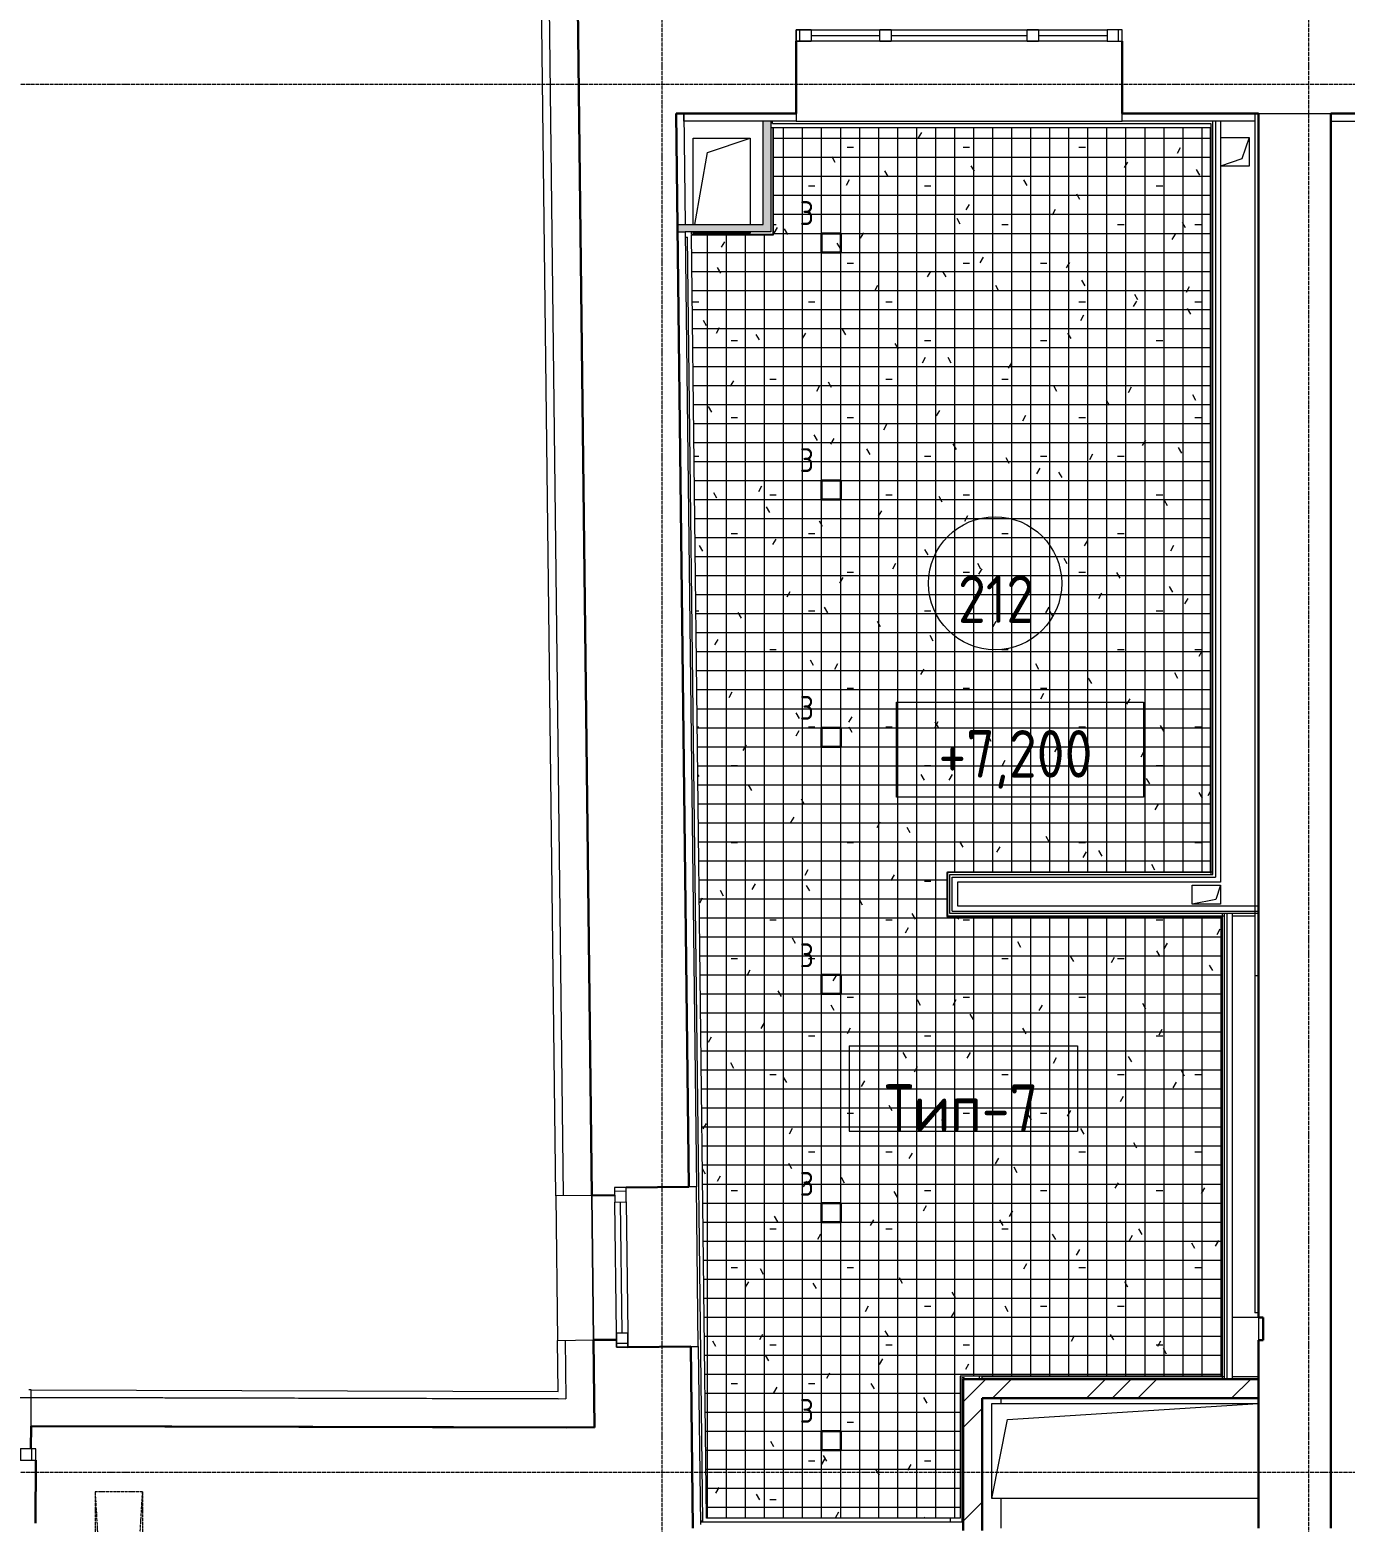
# Model space of a CAD drawing. Header units: millimetres. Extents: x -10474 to 67905, y -3824 to 44223.
# Drawn here: x 35125 to 42040, y 12683 to 20531 of the extents above; entities that cross this region are included whole.
import ezdxf

# ---------------------------------------------------------------- set-up
doc = ezdxf.new("R2010")
doc.units = ezdxf.units.MM
doc.linetypes.add('ADSK_Линия сетки', pattern=[25, 20, -2.5, 0, -2.5])
doc.linetypes.add('ADSK_Штрихпунктирная 2 точки_ш15 п1_5 п1_5 п1_5', pattern=[19.5, 15, -1.5, 0, -1.5, 0, -1.5])
for name, color, linetype, lineweight in [('_ Окна', 7, 'Continuous', 9), ('Аннотация', 7, 'Continuous', 20), ('Марки', 7, 'Continuous', 20), ('Марки помещений', 7, 'Continuous', 20), ('Обобщенные модели', 7, 'Continuous', 18), ('Окна', 7, 'Continuous', 9), ('Оси', 7, 'Continuous', 9), ('Отметки', 7, 'Continuous', 9), ('Перекрытие', 7, 'Continuous', 18), ('Потолки', 7, 'Continuous', 9), ('Потолки штриховка', 7, 'Continuous', 9), ('Стены внутренние', 7, 'Continuous', 18), ('Стены наружные', 7, 'Continuous', 18), ('Стены несущие', 7, 'Continuous', 30), ('Стены отделка', 7, 'Continuous', 30), ('Стены штриховка', 7, 'Continuous', 9)]:
    doc.layers.add(name, color=color, linetype=linetype, lineweight=lineweight)
doc.layers.add('Линии', color=7, linetype='Continuous', lineweight=9, true_color=0x00a600)
doc.styles.add('GOST Common_1', font='GOST_Common.ttf', dxfattribs={"width": 0.9, "height": 250})
doc.styles.add('GOST Common_2', font='GOST_Common.ttf', dxfattribs={"width": 0.9, "height": 250})
doc.styles.add('GOST Common_4', font='GOST_Common.ttf', dxfattribs={"width": 0.9, "height": 125})
doc.styles.add('GOST Common_B', font='', dxfattribs={"width": 0.9, "height": 250})
doc.styles.get('GOST Common_B').set_extended_font_data('GOST Common', bold=True)
pattern_1 = [(45, (0, 0), (-381.661, 381.661), []), (45, (134.94, 0), (0, 763.322), []), (45, (-134.94, 0), (0, 763.322), [])]

# ---------------------------------------------------------------- blocks, each defined once
blk = doc.blocks.new('GM_Отверстие прямоугольное _в плите_ - Отверстие-1400855-План потолков 2-го этажа')
at = {"layer": 'Обобщенные модели'}
for p, q in [((-75, -75), (-75, 75)), ((-75, 75), (75, 75)), ((-75, -75), (-37.5, 37.5)), ((-37.5, 37.5), (75, 75)), ((75, -75), (-75, -75))]:
    blk.add_line(p, q, dxfattribs=at)
blk = doc.blocks.new('GM_Отверстие прямоугольное _в плите_ - Отверстие-1433033-План потолков 2-го этажа')
at = {"layer": 'Обобщенные модели'}
for p, q in [((-75, -50), (-75, 50)), ((-75, 50), (75, 50)), ((-75, -50), (-50, 25)), ((-50, 25), (75, 50)), ((75, 50), (75, -50)), ((75, -50), (-75, -50))]:
    blk.add_line(p, q, dxfattribs=at)
blk = doc.blocks.new('GM_Отверстие прямоугольное _в плите_ - Отверстие-1433034-План потолков 2-го этажа')
at = {"layer": 'Обобщенные модели'}
for p, q in [((-150, -203), (-150, 250)), ((-150, 250), (150, 250)), ((-75, 175), (150, 250)), ((150, 250), (150, -203)), ((-141.7, -203), (-75, 175)), ((-150, -250), (-150, -243)), ((-150, -250), (-148.8, -243)), ((150, -250), (-150, -250)), ((150, -243), (150, -250))]:
    blk.add_line(p, q, dxfattribs=at)
blk = doc.blocks.new('окно трехпол с фрамугой - 1675-2150_h___нов_ ок16_-2190417-План потолков 2-го этажа')
at = {"layer": '_ Окна', "lineweight": 18}
for p, q in [((-857.5, 100), (-857.5, 160)), ((-857.5, 160), (-777.5, 160)), ((-777.5, 160), (-777.5, 100)), ((-417.5, 100), (-417.5, 160)), ((-417.5, 160), (-357.5, 160)), ((-357.5, 160), (-357.5, 100)), ((357.5, 100), (357.5, 160)), ((357.5, 160), (417.5, 160)), ((417.5, 160), (417.5, 100)), ((777.5, 160), (777.5, 100)), ((857.5, 160), (777.5, 160)), ((857.5, 100), (857.5, 160)), ((-777.5, 100), (-857.5, 100)), ((-357.5, 100), (-417.5, 100)), ((417.5, 100), (357.5, 100)), ((777.5, 100), (857.5, 100))]:
    blk.add_line(p, q, dxfattribs=at)
at = {"layer": '_ Окна'}
for p, q in [((-837.5, 100), (-837.5, 160)), ((837.5, 100), (837.5, 160)), ((-777.5, 130), (-417.5, 130)), ((-357.5, 130), (357.5, 130)), ((417.5, 130), (777.5, 130))]:
    blk.add_line(p, q, dxfattribs=at)
at = {"layer": 'Окна'}
for p, q in [((-857.5, 160), (-857.5, 100)), ((-777.5, 160), (-857.5, 160)), ((-777.5, 160), (-417.5, 160)), ((-357.5, 160), (-417.5, 160)), ((-357.5, 160), (357.5, 160)), ((417.5, 160), (357.5, 160)), ((417.5, 160), (777.5, 160)), ((857.5, 160), (777.5, 160)), ((857.5, 100), (857.5, 160)), ((-857.5, 100), (-777.5, 100)), ((-417.5, 100), (-777.5, 100)), ((-417.5, 100), (-357.5, 100)), ((357.5, 100), (-357.5, 100)), ((357.5, 100), (417.5, 100)), ((777.5, 100), (417.5, 100)), ((777.5, 100), (857.5, 100))]:
    blk.add_line(p, q, dxfattribs=at)
blk = doc.blocks.new('окна_rehau_однопольное_фрамуга_сверху - 800х2240 _нов_ ОК-3_-4264304-План потолков 2-го этажа')
at = {"layer": '_ Окна', "lineweight": 18}
for p, q in [((-420, 75), (-420, 135)), ((-420, 135), (-344, 135)), ((-344, 135), (-344, 75)), ((344, 135), (344, 75)), ((420, 135), (344, 135)), ((420, 75), (420, 135)), ((-344, 75), (-420, 75)), ((344, 75), (420, 75))]:
    blk.add_line(p, q, dxfattribs=at)
at = {"layer": '_ Окна'}
for p, q in [((-400, 75), (-400, 135)), ((-344, 105), (344, 105)), ((400, 75), (400, 135))]:
    blk.add_line(p, q, dxfattribs=at)
at = {"layer": 'Окна'}
for p, q in [((-420, 135), (-420, 75)), ((-344, 135), (-420, 135)), ((-344, 135), (344, 135)), ((420, 135), (344, 135)), ((420, 75), (420, 135)), ((-420, 75), (-344, 75)), ((344, 75), (-344, 75)), ((344, 75), (420, 75))]:
    blk.add_line(p, q, dxfattribs=at)
blk = doc.blocks.new('окно трехпол с фрамугой - 1800 и 1820х2300_h___нов_ ок15-6273869-План потолков 2-го этажа')
at = {"layer": '_ Окна', "lineweight": 18}
for p, q in [((-910, 75), (-910, 135)), ((-910, 135), (-830, 135)), ((-830, 135), (-830, 75)), ((-470, 75), (-470, 135)), ((-470, 135), (-410, 135)), ((-410, 135), (-410, 75)), ((410, 75), (410, 135)), ((410, 135), (470, 135)), ((470, 135), (470, 75)), ((830, 135), (830, 75)), ((910, 135), (830, 135)), ((910, 75), (910, 135)), ((-830, 75), (-910, 75)), ((-410, 75), (-470, 75)), ((470, 75), (410, 75)), ((830, 75), (910, 75))]:
    blk.add_line(p, q, dxfattribs=at)
at = {"layer": '_ Окна'}
for p, q in [((-890, 75), (-890, 135)), ((-830, 105), (-470, 105)), ((-410, 105), (410, 105)), ((470, 105), (830, 105)), ((890, 75), (890, 135))]:
    blk.add_line(p, q, dxfattribs=at)
at = {"layer": 'Окна'}
for p, q in [((-910, 135), (-910, 75)), ((-830, 135), (-910, 135)), ((-830, 135), (-470, 135)), ((-410, 135), (-470, 135)), ((-410, 135), (410, 135)), ((470, 135), (410, 135)), ((470, 135), (830, 135)), ((910, 135), (830, 135)), ((910, 75), (910, 135)), ((-910, 75), (-830, 75)), ((-470, 75), (-830, 75)), ((-470, 75), (-410, 75)), ((410, 75), (-410, 75)), ((410, 75), (470, 75)), ((830, 75), (470, 75)), ((830, 75), (910, 75))]:
    blk.add_line(p, q, dxfattribs=at)
blk = doc.blocks.new('GM_Отверстие прямоугольное _в плите_ - Отверстие-3275469-План потолков 2-го этажа')
at = {"layer": 'Обобщенные модели'}
for p, q in [((-700, -250), (-700, 250)), ((-700, 250), (700, 250)), ((-700, -250), (-700, 250)), ((-700, 250), (700, 250)), ((-616.7, 166.7), (700, 250)), ((700, 250), (700, -250)), ((700, 250), (700, -250)), ((-700, -250), (-616.7, 166.7)), ((700, -250), (-700, -250)), ((700, -250), (-700, -250))]:
    blk.add_line(p, q, dxfattribs=at)
blk = doc.blocks.new('ADSK_Марка_Помещение_ОдноЗначение - Номер-159740-План потолков 2-го этажа')
at = {"layer": 'Марки помещений'}
blk.add_circle((0, 0), 3.5, dxfattribs=at)
blk = doc.blocks.new('ADSK_Марка_Потолок - ADSK_Марка и Смещение от уровня-155896-План потолков 2-го этажа')
at = {"layer": 'Марки'}
for p, q in [((-6, 4.5), (-6, 0)), ((-6, 4.5), (6, 4.5)), ((6, 4.5), (6, 0)), ((-6, 0), (6, 0))]:
    blk.add_line(p, q, dxfattribs=at)
blk = doc.blocks.new('Высотные отметки - Рамка-12095-План потолков 2-го этажа')
at = {"layer": 'Аннотация'}
for p, q in [((-6.5, 0), (-6.5, 5)), ((-6.5, 5), (6.5, 5)), ((6.5, 5), (6.5, 0)), ((6.5, 0), (-6.5, 0))]:
    blk.add_line(p, q, dxfattribs=at)

msp = doc.modelspace()

# ---------------------------------------------------------------- hatches: boundary and pattern name
at = {"layer": 'Потолки штриховка', "lineweight": 18}
h = msp.add_hatch(dxfattribs=at)
h.set_pattern_fill('FP_32', color=256, style=0, pattern_type=2)
h.set_pattern_definition([(0, (0, 0), (812.8, 203.2), [33.528, -576.072, 33.528, -576.072, -3251.2]), (0, (0, 0), (812.8, 203.2), [-1219.2, 33.528, -1185.672, 33.528, -576.072, -1422.4]), (0, (0, 0), (812.8, 203.2), [-3048, 33.528, -372.872, 33.528, -982.472]), (120, (304.8, 101.6), (-582.3764, 602.30545), [33.528, -576.072, 33.528, -576.072, -3251.2]), (120, (304.8, 101.6), (-582.3764, 602.30545), [-1219.2, 33.528, -1185.672, 33.528, -576.072, -1422.4]), (120, (304.8, 101.6), (-582.3764, 602.30545), [-3048, 33.528, -372.872, 33.528, -982.472]), (240, (406.4, 508), (-230.4236, -805.50545), [33.528, -576.072, 33.528, -576.072, -3251.2]), (240, (406.4, 508), (-230.4236, -805.50545), [-1219.2, 33.528, -1185.672, 33.528, -576.072, -1422.4]), (240, (406.4, 508), (-230.4236, -805.50545), [-3048, 33.528, -372.872, 33.528, -982.472])])
h.paths.add_polyline_path([(38682.91, 12703.656), (40016.713, 12703.656), (40016.713, 13450.174), (41393, 13450.174), (41393, 15868.581), (39945, 15868.581), (39945, 16098.581), (41330, 16098.581), (41330, 20018.318), (39035, 20018.318), (39035, 19453.327), (38603.393, 19453.327), (38680.136, 12939.108)])
h = msp.add_hatch(dxfattribs=at)
h.set_pattern_fill('FP_33', color=256, style=0, pattern_type=2)
h.set_pattern_definition([(90, (39987.61, 16360.99), (100, -6e-15), []), (0, (39987.61, 16360.99), (0, -100), [])])
h.paths.add_polyline_path([(38682.91, 12703.656), (40016.713, 12703.656), (40016.713, 13450.174), (41393, 13450.174), (41393, 15868.581), (39945, 15868.581), (39945, 16098.581), (41330, 16098.581), (41330, 20018.318), (39035, 20018.318), (39035, 19453.327), (38603.393, 19453.327), (38680.136, 12939.108)])
at = {"layer": 'Стены внутренние'}
for points in [[(39020, 19468.327), (39020, 20051.318), (38980, 20051.318), (38980, 19468.327)], [(38589.36, 19468.327), (38980, 19468.327), (38980, 19508.327), (38529.74, 19508.327), (38530.766, 19468.327), (38570.214, 19468.327)]]:
    msp.add_hatch(color=256, dxfattribs=at).paths.add_polyline_path(points)
at = {"layer": 'Стены внутренние', "lineweight": 9}
h = msp.add_hatch(dxfattribs=at)
h.set_pattern_fill('FP_1', color=256, style=0, pattern_type=2)
h.set_pattern_definition(pattern_1)
h.paths.add_polyline_path([(40031.713, 12641.747), (40050.95, 12641.914), (40071.713, 12650.656), (40131.713, 12650.656), (40131.713, 13435.174), (40031.713, 13435.174), (40031.713, 12641.914)])
h = msp.add_hatch(dxfattribs=at)
h.set_pattern_fill('FP_1', color=256, style=0, pattern_type=2)
h.set_pattern_definition(pattern_1)
h.paths.add_polyline_path([(40432.063, 13335.174), (41585, 13335.174), (41585, 13435.174), (40131.713, 13435.174), (40131.713, 13335.174), (40425.091, 13335.174)])

# ---------------------------------------------------------------- linework, layer by layer
at = {"layer": 'Линии', "color": 5, "lineweight": 30, "true_color": 0x0000ff}
for p, q in [((39287.615, 19360.987), (39287.615, 19460.987)), ((39287.615, 19460.987), (39387.615, 19460.987)), ((39387.615, 19360.987), (39387.615, 19460.987)), ((39387.615, 19360.987), (39287.615, 19360.987)), ((39287.615, 18060.987), (39287.615, 18160.987)), ((39287.615, 18160.987), (39387.615, 18160.987)), ((39387.615, 18060.987), (39387.615, 18160.987)), ((39387.615, 18060.987), (39287.615, 18060.987)), ((39287.615, 16760.987), (39287.615, 16860.987)), ((39287.615, 16860.987), (39387.615, 16860.987)), ((39387.615, 16760.987), (39387.615, 16860.987)), ((39387.615, 16760.987), (39287.615, 16760.987)), ((39287.615, 14260.987), (39287.615, 14360.987)), ((39287.615, 14360.987), (39387.615, 14360.987)), ((39387.615, 14260.987), (39387.615, 14360.987)), ((39387.615, 14260.987), (39287.615, 14260.987))]:
    msp.add_line(p, q, dxfattribs=at)
at = {"layer": 'Линии', "color": 1, "lineweight": 30, "true_color": 0xff0000}
for p, q in [((39287.615, 15460.987), (39287.615, 15560.987)), ((39287.615, 15560.987), (39387.615, 15560.987)), ((39387.615, 15460.987), (39387.615, 15560.987)), ((39387.615, 15460.987), (39287.615, 15460.987)), ((39287.615, 13060.987), (39287.615, 13160.987)), ((39287.615, 13160.987), (39387.615, 13160.987)), ((39387.615, 13060.987), (39387.615, 13160.987)), ((39387.615, 13060.987), (39287.615, 13060.987))]:
    msp.add_line(p, q, dxfattribs=at)
at = {"layer": 'Линии', "color": 7, "linetype": 'ADSK_Штрихпунктирная 2 точки_ш15 п1_5 п1_5 п1_5'}
for p, q in [((35467.669, 12841.894), (35467.669, 8632.642)), ((35717.669, 12841.894), (35467.669, 12841.894)), ((35467.669, 12841.894), (35717.669, 8701.894)), ((35467.669, 8701.894), (35717.669, 12841.894)), ((35717.669, 12841.894), (35717.669, 8632.642))]:
    msp.add_line(p, q, dxfattribs=at)
at = {"layer": 'Оси', "linetype": 'ADSK_Линия сетки'}
for p, q in [((41849.565, -3024.361), (41849.565, 21114.536)), ((38449.565, -3024.361), (38449.565, 20770.35)), ((-9674.401, 20245), (56004.853, 20245)), ((-9674.401, 12945), (56004.853, 12945))]:
    msp.add_line(p, q, dxfattribs=at)
at = {"layer": 'Перекрытие'}
for p, q in [((41585, 13758.96), (41445, 13758.96)), ((40116.713, 13435.174), (40116.713, 13450.174)), ((39963.544, 12703.656), (39963.544, 12682.656))]:
    msp.add_line(p, q, dxfattribs=at)
at = {"layer": 'Потолки'}
for p, q in [((39035, 19453.327), (39035, 20018.318)), ((39035, 20018.318), (41330, 20018.318)), ((41330, 20018.318), (41330, 16098.581)), ((38682.91, 12703.656), (38603.393, 19453.327)), ((38603.393, 19453.327), (39035, 19453.327)), ((41330, 16098.581), (39945, 16098.581)), ((39945, 16098.581), (39945, 15868.581)), ((39945, 15868.581), (41393, 15868.581)), ((41393, 13450.174), (40016.713, 13450.174)), ((40016.713, 13450.174), (40016.713, 12703.656)), ((40016.713, 12703.656), (38682.91, 12703.656))]:
    msp.add_line(p, q, dxfattribs=at)
at = {"layer": 'Стены внутренние'}
for p, q in [((39153.222, 20051.318), (40868.222, 20051.318)), ((38639.264, 13607.148), (38629.369, 14447.09)), ((38079.878, 14400.614), (38088.831, 13640.666)), ((41585, 13758.96), (41585, 13638.96)), ((40231.713, 13306.46), (40231.713, 13335.174)), ((40231.713, 12650.656), (40231.713, 12806.46))]:
    msp.add_line(p, q, dxfattribs=at)
at = {"layer": 'Стены наружные'}
for p, q in [((39020, 20018.318), (39032, 20018.318)), ((39029, 20039.318), (39029, 20051.318)), ((39029, 20039.318), (41333, 20039.318)), ((39032, 19456.327), (39032, 20018.318)), ((41333, 20039.318), (41333, 16088.581)), ((38603.217, 19456.327), (38603.217, 19468.327)), ((38570.534, 19441.247), (38582.533, 19441.389)), ((38662.102, 12687.227), (38582.533, 19441.389)), ((38603.217, 19456.327), (39032, 19456.327)), ((41345, 16100.581), (39949, 16100.581)), ((39949, 16100.581), (39949, 15871.581)), ((39949, 15871.581), (41405, 15871.581)), ((41393, 15883.581), (41393, 13435.174)), ((41445, 15871.581), (41565, 15871.581)), ((37889.891, 14398.375), (37898.844, 13638.428)), ((38088.831, 13640.666), (38079.878, 14400.614)), ((40024.213, 13442.674), (40024.213, 12682.656)), ((40024.213, 13442.674), (40036.213, 13442.674)), ((40036.213, 13435.174), (40036.213, 13442.674)), ((41405, 13447.174), (40131.713, 13447.174)), ((40131.713, 13435.174), (40131.713, 13447.174)), ((41585, 13447.174), (41445, 13447.174)), ((35131.416, 13377.859), (35119.121, 13377.891)), ((33356.317, 13342.532), (35131.311, 13337.859)), ((38662.102, 12687.227), (38650.103, 12687.086)), ((40024.213, 12682.656), (38650.155, 12682.656))]:
    msp.add_line(p, q, dxfattribs=at)
at = {"layer": 'Стены несущие'}
for p, q in [((38079.878, 14400.614), (38006.24, 20651.318)), ((39153.222, 20471.318), (39153.222, 20091.318)), ((40868.222, 20091.318), (40868.222, 20471.318)), ((38522.872, 20091.318), (39153.222, 20091.318)), ((38589.371, 14446.619), (38522.872, 20091.318)), ((40868.222, 20091.318), (41585, 20091.318)), ((41585, 13758.96), (41585, 20091.318)), ((41965, 20091.318), (41965, 12650.656)), ((41965, 20091.318), (45941.854, 20091.318)), ((38199.398, 14442.024), (38199.387, 14443.024)), ((38589.371, 14446.619), (38259.394, 14442.731)), ((38199.87, 14402.027), (38079.878, 14400.614)), ((41608.816, 13758.96), (41585, 13758.96)), ((41608.816, 13638.96), (41608.816, 13758.96)), ((38088.831, 13640.666), (38208.822, 13642.08)), ((38094.257, 13180.058), (38088.831, 13640.666)), ((38269.289, 13602.789), (38599.266, 13606.677)), ((38610.529, 12650.656), (38599.266, 13606.677)), ((41585, 12650.656), (41585, 13638.96)), ((41585, 13638.96), (41608.816, 13638.96)), ((40031.713, 12638.96), (40031.713, 13435.174)), ((40031.713, 13435.174), (41585, 13435.174)), ((40131.713, 13335.174), (40131.713, 12638.96)), ((41585, 13335.174), (40131.713, 13335.174)), ((35130.6, 13067.86), (35130.916, 13187.859)), ((35130.916, 13187.859), (38094.257, 13180.058)), ((37944.242, 13180.453), (35130.916, 13187.859)), ((35154.573, 12677.795), (35155.442, 13007.794))]:
    msp.add_line(p, q, dxfattribs=at)
at = {"layer": 'Стены отделка', "lineweight": 9}
for p, q in [((37889.891, 14398.375), (37814.224, 20821.318)), ((38522.872, 20091.318), (38562.87, 20091.789)), ((38562.87, 20091.789), (38569.743, 19508.327)), ((38562.875, 20051.318), (38562.875, 20091.318)), ((39153.222, 20051.318), (38562.875, 20051.318)), ((38980, 19508.327), (38980, 20051.318)), ((39020, 20051.318), (39020, 19468.327)), ((39153.222, 20091.318), (39153.222, 20051.318)), ((40868.222, 20051.318), (40868.222, 20091.318)), ((41565, 20051.318), (40868.222, 20051.318)), ((41345, 16088.581), (41345, 20051.318)), ((41385, 20051.318), (41385, 16048.581)), ((41565, 20091.318), (41565, 13783.125)), ((41965, 20051.318), (42913.22, 20051.318)), ((38569.743, 19508.327), (38980, 19508.327)), ((38570.214, 19468.327), (38629.369, 14447.09)), ((39020, 19468.327), (38570.214, 19468.327)), ((39961, 16088.581), (41345, 16088.581)), ((39961, 15883.581), (39961, 16088.581)), ((41385, 16048.581), (40001, 16048.581)), ((40001, 16048.581), (40001, 15923.581)), ((41585, 15883.581), (39961, 15883.581)), ((40001, 15923.581), (41585, 15923.581)), ((41405, 13435.174), (41405, 15883.581)), ((41445, 15883.581), (41445, 13435.174)), ((41565, 15558.581), (41585, 15558.581)), ((38629.369, 14447.09), (38589.371, 14446.619)), ((38079.878, 14400.614), (37889.891, 14398.375)), ((37929.888, 14398.847), (37929.877, 14399.846)), ((41585, 13783.125), (41565, 13783.125)), ((37898.844, 13638.428), (38088.831, 13640.666)), ((37901.999, 13370.565), (37898.844, 13638.428)), ((38088.831, 13640.666), (38094.257, 13180.058)), ((38599.266, 13606.677), (38639.264, 13607.148)), ((38639.264, 13607.148), (38650.291, 12671.128)), ((35131.311, 13337.859), (35131.416, 13377.859)), ((35131.416, 13377.859), (37901.999, 13370.565)), ((35130.916, 13187.859), (35131.311, 13337.859)), ((37902.471, 13330.563), (35131.311, 13337.859)), ((35131.311, 13337.859), (37942.475, 13330.458)), ((37902.478, 13329.987), (37902.471, 13330.563)), ((37942.475, 13330.458), (37902.478, 13329.987)), ((38094.257, 13180.058), (37944.242, 13180.453))]:
    msp.add_line(p, q, dxfattribs=at)
at = {"layer": 'Стены штриховка'}
for p, q in [((37929.877, 14399.846), (37856.229, 20651.318)), ((41358, 20051.318), (41358, 16075.581)), ((41585, 20091.318), (41965, 20091.318)), ((38529.74, 19508.327), (38569.743, 19508.327)), ((38530.212, 19468.327), (38570.214, 19468.327)), ((39974, 16075.581), (41358, 16075.581)), ((39974, 15896.581), (39974, 16075.581)), ((39974, 15896.581), (41585, 15896.581)), ((41418, 15883.581), (41418, 13435.174)), ((37938.841, 13638.899), (37942.475, 13330.458))]:
    msp.add_line(p, q, dxfattribs=at)

# ---------------------------------------------------------------- block references
at = {"layer": 'Марки', "xscale": 99.99999999999993, "yscale": 99.99999999999993, "zscale": 99.99999999999993}
msp.add_blockref('ADSK_Марка_Потолок - ADSK_Марка и Смещение от уровня-155896-План потолков 2-го этажа', (40032.152, 14738.266), dxfattribs=at)
at = {"layer": 'Марки помещений', "xscale": 99.99999999999993, "yscale": 99.99999999999993, "zscale": 99.99999999999993}
msp.add_blockref('ADSK_Марка_Помещение_ОдноЗначение - Номер-159740-План потолков 2-го этажа', (40199.561, 17620.608), dxfattribs=at)
at = {"layer": 'Обобщенные модели'}
for name, p in [('GM_Отверстие прямоугольное _в плите_ - Отверстие-1433034-План потолков 2-го этажа', (38762, 19711.318)), ('GM_Отверстие прямоугольное _в плите_ - Отверстие-3275469-План потолков 2-го этажа', (40882.063, 13056.46))]:
    msp.add_blockref(name, p, dxfattribs=at)
at = {"layer": 'Обобщенные модели', "rotation": 180}
for name, p in [('GM_Отверстие прямоугольное _в плите_ - Отверстие-1400855-План потолков 2-го этажа', (41460, 19889.898)), ('GM_Отверстие прямоугольное _в плите_ - Отверстие-1433033-План потолков 2-го этажа', (41310, 15982.541))]:
    msp.add_blockref(name, p, dxfattribs=at)
at = {"layer": 'Окна'}
msp.add_blockref('окно трехпол с фрамугой - 1675-2150_h___нов_ ок16_-2190417-План потолков 2-го этажа', (40010.722, 20371.318), dxfattribs=at)
for name, p, rotation in [('окна_rehau_однопольное_фрамуга_сверху - 800х2240 _нов_ ОК-3_-4264304-План потолков 2-го этажа', (38339.337, 14023.644), 90.67495738229924), ('окно трехпол с фрамугой - 1800 и 1820х2300_h___нов_ ок15-6273869-План потолков 2-го этажа', (34245.248, 12935.19), 359.8491625167525)]:
    msp.add_blockref(name, p, dxfattribs=dict(at, rotation=rotation))
at = {"layer": 'Отметки', "lineweight": 20, "xscale": 99.99999999999993, "yscale": 99.99999999999993, "zscale": 99.99999999999993}
msp.add_blockref('Высотные отметки - Рамка-12095-План потолков 2-го этажа', (40330.26, 16495.999), dxfattribs=at)

# ---------------------------------------------------------------- texts
at = {"layer": 'Аннотация', "lineweight": 9, "char_height": 125, "width": 175.5, "attachment_point": 5, "line_spacing_factor": 1.022766, "style": 'GOST Common_4'}
for insert in [(39209.814, 19567.407), (39209.814, 18268.105), (39209.814, 16965.351), (39209.814, 15663.741), (39209.814, 14461.578), (39209.814, 13267.756)]:
    msp.add_mtext('\\pt180,360,540,720,900,1080,1260,1440,1620,1800,1980,2160,2340,2520,2700,2880,3060,3240,3420,3600,3780,3960,4140,4320,4500,4680,4860,5040,5220,5400,5580,5760;3 ', dxfattribs=dict(at, insert=insert))
at = {"layer": 'Марки', "lineweight": 9, "insert": (40021.971, 14860.422), "char_height": 250, "width": 833.4, "attachment_point": 5, "line_spacing_factor": 1.022766, "style": 'GOST Common_B'}
msp.add_mtext('\\pt1143,2286,3429,4572,5715,6858,8001,9144,10287,11430,12573,13716,14859,16002,17145,18288,19431,20574,21717,22860,24003,25146,26289,27432,28575,29718,30861,32004,33147,34290,35433,36576;Тип-7', dxfattribs=at)
at = {"layer": 'Марки помещений', "lineweight": 9, "insert": (40204.504, 17537.026), "char_height": 250, "width": 441, "attachment_point": 5, "line_spacing_factor": 1.022766, "style": 'GOST Common_1'}
msp.add_mtext('\\pt450,900,1350,1800,2250,2700,3150,3600,4050,4500,4950,5400,5850,6300,6750,7200,7650,8100,8550,9000,9450,9900,10350,10800,11250,11700,12150,12600,13050,13500,13950,14400;212', dxfattribs=at)
at = {"layer": 'Отметки', "lineweight": 20, "insert": (39901.583, 16848.604), "char_height": 250, "width": 1028.82257, "attachment_point": 1, "line_spacing_factor": 1.022761, "style": 'GOST Common_2'}
msp.add_mtext('+7,200', dxfattribs=at)

doc.saveas('drawing.dxf')
